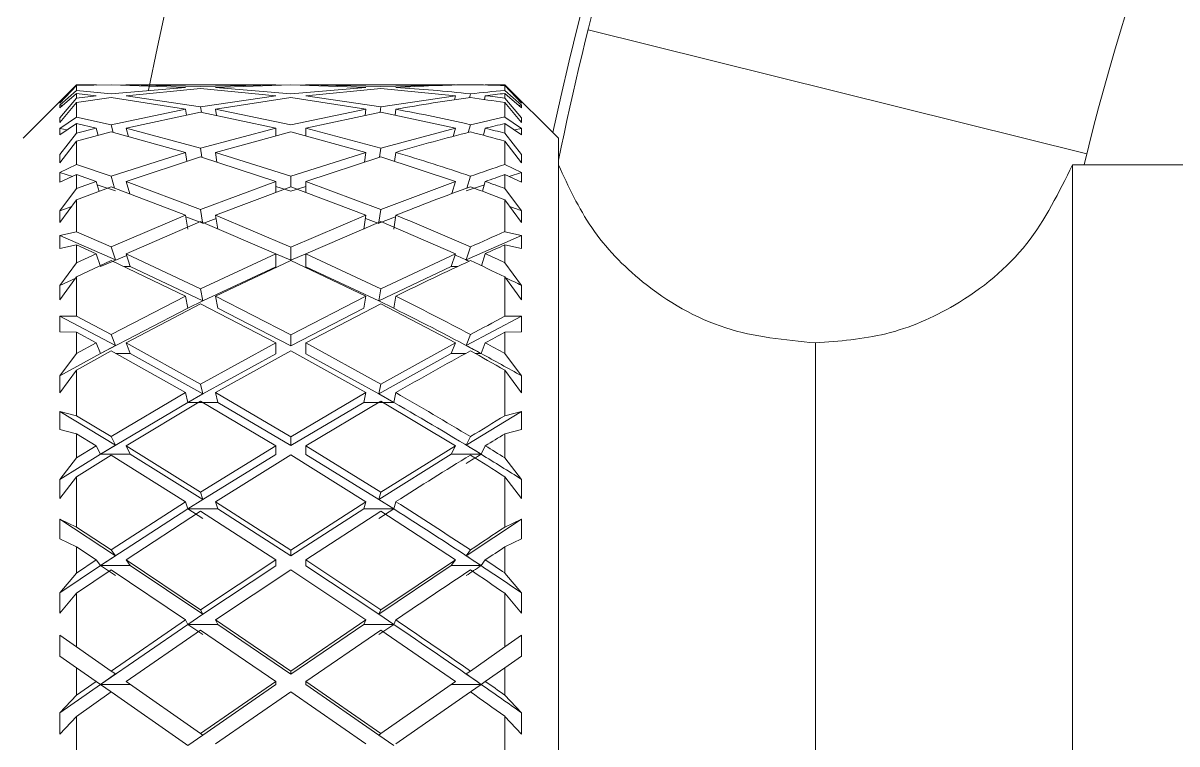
# Model space of a CAD drawing. Header units: millimetres. Extents: x 6 to 425, y 6 to 273.
# Drawn here: x 50.246 to 54.523, y 140.725 to 143.399 of the extents above; entities that cross this region are included whole.
import ezdxf

# ---------------------------------------------------------------- set-up
doc = ezdxf.new("R2010")
doc.units = ezdxf.units.MM

msp = doc.modelspace()

# ---------------------------------------------------------------- linework, layer by layer
at = {"color": 8, "linetype": 'Continuous', "lineweight": 15}
for p, q in [((52.3398, 143.3732), (54.1885, 142.9138)), ((50.6191, 142.4953), (50.6433, 142.4953)), ((51.8555, 142.4953), (51.8327, 142.4953)), ((50.59, 142.1728), (50.6433, 142.1728)), ((51.8856, 142.1728), (51.8327, 142.1728)), ((51.9436, 142.1728), (51.9215, 142.1728))]:
    msp.add_line(p, q, dxfattribs=at)
at = {"color": 7, "linetype": 'Continuous', "lineweight": 15}
for p, q in [((50.4442, 143.17), (50.2458, 142.9715)), ((50.4442, 143.1695), (50.3822, 143.1057)), ((50.4442, 143.1668), (50.3826, 143.1017)), ((50.4442, 143.1488), (50.3826, 143.0943)), ((50.5175, 143.17), (50.4442, 143.17)), ((50.4442, 143.17), (50.4442, 143.1695)), ((50.4442, 143.1695), (50.5169, 143.17)), ((50.4442, 143.1668), (50.5724, 143.1697)), ((50.4442, 143.1488), (50.4442, 143.1668)), ((50.5724, 143.1358), (50.4442, 143.1488)), ((50.5724, 143.1697), (50.5173, 143.1684)), ((50.5724, 143.1697), (50.8484, 143.1598)), ((50.5724, 143.1697), (50.6283, 143.1677)), ((50.5724, 143.1358), (50.8484, 143.1598)), ((51.1832, 143.17), (50.6271, 143.17)), ((50.9039, 143.1629), (50.6277, 143.17)), ((50.6277, 143.1293), (50.9039, 143.1561)), ((50.9039, 143.1629), (51.1826, 143.17)), ((50.9039, 143.1561), (51.1826, 143.1293)), ((51.238, 143.1697), (50.9593, 143.1598)), ((51.238, 143.1357), (50.9593, 143.1598)), ((51.238, 143.1697), (51.1826, 143.1677)), ((51.238, 143.1697), (51.5167, 143.1598)), ((51.238, 143.1697), (51.2934, 143.1677)), ((51.238, 143.1357), (51.5167, 143.1598)), ((51.8489, 143.17), (51.2928, 143.17)), ((51.5721, 143.1629), (51.2934, 143.17)), ((51.2934, 143.1293), (51.5721, 143.1561)), ((51.5721, 143.1629), (51.8482, 143.17)), ((51.5721, 143.1561), (51.8482, 143.1293)), ((51.9591, 143.17), (51.9588, 143.1688)), ((52.0317, 143.17), (51.9591, 143.17)), ((52.2302, 142.9715), (52.0317, 143.17)), ((52.0317, 143.1695), (52.0317, 143.17)), ((52.0938, 143.1057), (52.0317, 143.1695)), ((52.0317, 143.1488), (52.0317, 143.1668)), ((52.0317, 143.1668), (52.0934, 143.1017)), ((52.0934, 143.0943), (52.0317, 143.1488)), ((50.3822, 143.0845), (50.4442, 143.1377)), ((50.4442, 143.1198), (50.3822, 143.0474)), ((50.3826, 143.1017), (50.3822, 143.1057)), ((50.4442, 143.1034), (50.3826, 143.0297)), ((50.4442, 143.1377), (50.4442, 143.1198)), ((50.4442, 143.1377), (50.5169, 143.1293)), ((50.4442, 143.1198), (50.5169, 143.1293)), ((50.4442, 143.1034), (50.5724, 143.1221)), ((50.4442, 143.0501), (50.4442, 143.1034)), ((50.5724, 143.1221), (50.8484, 143.0787)), ((50.9039, 143.0885), (50.6277, 143.1293)), ((50.9039, 143.0885), (51.1826, 143.1293)), ((51.238, 143.1223), (50.9593, 143.0787)), ((51.238, 143.1223), (51.5167, 143.0787)), ((51.5721, 143.0885), (51.2934, 143.1293)), ((51.5721, 143.0885), (51.8482, 143.1293)), ((51.8482, 143.1293), (51.8444, 143.1139)), ((51.9, 143.1217), (51.9036, 143.1358)), ((51.9591, 143.1293), (51.9555, 143.1149)), ((52.0317, 143.1198), (52.0317, 143.1377)), ((52.0317, 143.1377), (52.0938, 143.0845)), ((52.0938, 143.0474), (52.0317, 143.1198)), ((52.0317, 143.0501), (52.0317, 143.1034)), ((52.0317, 143.1034), (52.0934, 143.0297)), ((52.0934, 143.1017), (52.0938, 143.1057)), ((50.3822, 143.0845), (50.3826, 143.0943)), ((50.3826, 143.0943), (50.3925, 143.0934)), ((50.5724, 143.0216), (50.8484, 143.0787)), ((50.6277, 143.0084), (50.9039, 143.0683)), ((50.8484, 143.0787), (50.8513, 143.0569)), ((50.9066, 143.0678), (50.9039, 143.0885)), ((50.9039, 143.0683), (51.1826, 143.0084)), ((51.238, 143.0214), (50.9593, 143.0787)), ((50.9593, 143.0787), (50.9623, 143.0558)), ((51.238, 143.0214), (51.5167, 143.0787)), ((51.2934, 143.0084), (51.5721, 143.0683)), ((51.5167, 143.0787), (51.5137, 143.0558)), ((51.5694, 143.0678), (51.5721, 143.0885)), ((51.5721, 143.0683), (51.8482, 143.0084)), ((51.6275, 143.0787), (51.6247, 143.0569)), ((52.0934, 143.0943), (52.0835, 143.0934)), ((52.0938, 143.0845), (52.0934, 143.0943)), ((50.3826, 143.0297), (50.3822, 143.0474)), ((50.3822, 142.9846), (50.4442, 143.0256)), ((50.4442, 143.0501), (50.3826, 143.0079)), ((50.5724, 143.0216), (50.4442, 143.0501)), ((50.4442, 143.0256), (50.4442, 142.9903)), ((50.4442, 143.0256), (50.5169, 143.0084)), ((50.58, 142.9926), (50.5724, 143.0216)), ((51.896, 142.9928), (51.9036, 143.0216)), ((52.0934, 143.0079), (52.0317, 143.0501)), ((52.0317, 142.9903), (52.0317, 143.0256)), ((52.0317, 143.0256), (52.0938, 142.9846)), ((52.0934, 143.0297), (52.0938, 143.0474)), ((50.3822, 142.9846), (50.3826, 143.0079)), ((50.4442, 142.9903), (50.3822, 142.9115)), ((50.3826, 143.0079), (50.4087, 143.0021)), ((50.4442, 142.9903), (50.5169, 143.0084)), ((50.4442, 142.9607), (50.5724, 142.9947)), ((50.5169, 143.0084), (50.5239, 142.9818)), ((50.5724, 142.9947), (50.8484, 142.919)), ((50.9039, 142.9351), (50.6277, 143.0084)), ((50.6277, 143.0084), (50.636, 142.9772)), ((50.9039, 142.9351), (51.1826, 143.0084)), ((51.238, 142.9949), (50.9593, 142.919)), ((51.1826, 143.0084), (51.1826, 142.9798)), ((51.238, 142.9949), (51.5167, 142.919)), ((51.5721, 142.9351), (51.2934, 143.0084)), ((51.2934, 143.0084), (51.2934, 142.9798)), ((51.5721, 142.9351), (51.8482, 143.0084)), ((51.8482, 143.0084), (51.8403, 142.9784)), ((51.9591, 143.0084), (51.9522, 142.9822)), ((52.0938, 142.9115), (52.0317, 142.9903)), ((52.0934, 143.0079), (52.0672, 143.0021)), ((52.0938, 142.9846), (52.0934, 143.0079)), ((50.4442, 142.9607), (50.3826, 142.8807)), ((50.4442, 142.8737), (50.4442, 142.9607)), ((50.9086, 142.9007), (50.9039, 142.9351)), ((51.5673, 142.9007), (51.5721, 142.9351)), ((52.0317, 142.8737), (52.0317, 142.9607)), ((52.0317, 142.9607), (52.0934, 142.8807)), ((52.2302, 138.0106), (52.2302, 142.9715)), ((50.3826, 142.8807), (50.3822, 142.9115)), ((50.5724, 142.8305), (50.8484, 142.919)), ((50.6277, 142.8111), (50.9039, 142.9023)), ((50.8484, 142.919), (50.8531, 142.8855)), ((50.9039, 142.9023), (51.1826, 142.8111)), ((51.238, 142.8302), (50.9593, 142.919)), ((50.9593, 142.919), (50.9643, 142.8825)), ((51.238, 142.8302), (51.5167, 142.919)), ((51.2934, 142.8111), (51.5721, 142.9023)), ((51.5167, 142.919), (51.5117, 142.8825)), ((51.5721, 142.9023), (51.8482, 142.8111)), ((51.6275, 142.919), (51.6229, 142.8855)), ((52.0934, 142.8807), (52.0938, 142.9115)), ((50.3822, 142.8089), (50.3826, 142.8449)), ((50.4442, 142.8737), (50.3826, 142.8449)), ((50.3826, 142.8449), (50.4287, 142.8295)), ((50.5724, 142.8305), (50.4442, 142.8737)), ((52.0934, 142.8449), (52.0317, 142.8737)), ((52.0934, 142.8449), (52.0473, 142.8295)), ((52.0938, 142.8089), (52.0934, 142.8449)), ((54.6114, 142.8723), (54.1352, 142.8723)), ((54.1352, 142.8723), (54.1352, 138.1098)), ((50.3822, 142.8089), (50.4442, 142.8364)), ((50.4442, 142.8364), (50.4442, 142.7848)), ((50.4442, 142.8364), (50.5169, 142.8111)), ((50.4442, 142.7848), (50.5169, 142.8111)), ((50.5169, 142.8111), (50.5274, 142.7742)), ((50.5851, 142.7863), (50.5724, 142.8305)), ((50.9039, 142.7076), (50.6277, 142.8111)), ((50.6277, 142.8111), (50.641, 142.7649)), ((50.9039, 142.7076), (51.1826, 142.8111)), ((51.1826, 142.8111), (51.1826, 142.7704)), ((51.238, 142.7914), (51.238, 142.8302)), ((51.5721, 142.7076), (51.2934, 142.8111)), ((51.2934, 142.8111), (51.2934, 142.7704)), ((51.5721, 142.7076), (51.8482, 142.8111)), ((51.8482, 142.8111), (51.8353, 142.766)), ((51.891, 142.7866), (51.9036, 142.8305)), ((51.9591, 142.8111), (51.9486, 142.7745)), ((52.0317, 142.7848), (52.0317, 142.8364)), ((52.0317, 142.8364), (52.0938, 142.8089)), ((50.4442, 142.7848), (50.3822, 142.702)), ((50.4442, 142.7429), (50.5724, 142.7911)), ((50.5203, 142.799), (50.5879, 142.7764)), ((50.5724, 142.7911), (50.8484, 142.6855)), ((51.238, 142.7914), (50.9593, 142.6855)), ((51.1826, 142.7929), (51.238, 142.7752)), ((51.238, 142.7752), (51.2934, 142.7929)), ((51.238, 142.7914), (51.5167, 142.6855)), ((51.9556, 142.799), (51.8881, 142.7764)), ((52.0938, 142.702), (52.0317, 142.7848)), ((50.3822, 142.702), (50.4259, 142.7179)), ((50.4442, 142.7429), (50.3826, 142.659)), ((50.4442, 142.6248), (50.4442, 142.7429)), ((52.0317, 142.6248), (52.0317, 142.7429)), ((52.0317, 142.7429), (52.0934, 142.659)), ((50.3826, 142.659), (50.3822, 142.702)), ((50.5724, 142.5683), (50.8484, 142.6855)), ((50.8484, 142.6855), (50.8563, 142.6337)), ((50.8494, 142.6793), (50.9118, 142.6558)), ((50.9112, 142.6598), (50.9039, 142.7076)), ((50.9118, 142.6557), (50.9611, 142.6739)), ((51.238, 142.5679), (50.9593, 142.6855)), ((50.9593, 142.6855), (50.9672, 142.6337)), ((51.238, 142.5679), (51.5167, 142.6855)), ((51.5167, 142.6855), (51.5088, 142.6337)), ((51.5149, 142.6739), (51.5642, 142.6557)), ((51.5642, 142.6558), (51.6266, 142.6793)), ((51.5648, 142.6598), (51.5721, 142.7076)), ((51.6275, 142.6855), (51.6196, 142.6337)), ((52.0934, 142.659), (52.0938, 142.702)), ((50.6277, 142.5432), (50.9039, 142.663)), ((50.9039, 142.663), (51.1826, 142.5432)), ((51.2934, 142.5432), (51.5721, 142.663)), ((51.5721, 142.663), (51.8482, 142.5432)), ((50.3822, 142.5627), (50.3826, 142.6105)), ((50.4442, 142.6248), (50.3826, 142.6105)), ((50.3826, 142.6105), (50.5879, 142.5205)), ((50.5724, 142.5683), (50.4442, 142.6248)), ((52.0934, 142.6105), (51.8881, 142.5205)), ((52.0934, 142.6105), (52.0317, 142.6248)), ((52.0938, 142.5627), (52.0934, 142.6105)), ((50.3822, 142.5627), (50.4442, 142.576)), ((50.4442, 142.576), (50.4442, 142.5096)), ((50.4442, 142.576), (50.5169, 142.5432)), ((50.5879, 142.5205), (50.5724, 142.5683)), ((51.238, 142.5193), (51.238, 142.5679)), ((51.8881, 142.5205), (51.9036, 142.5683)), ((52.0317, 142.5096), (52.0317, 142.576)), ((52.0317, 142.576), (52.0938, 142.5627)), ((50.4442, 142.5096), (50.3822, 142.4253)), ((50.4442, 142.5096), (50.5169, 142.5432)), ((50.4442, 142.4567), (50.5724, 142.5177)), ((50.5169, 142.5432), (50.5324, 142.4953)), ((50.5324, 142.4953), (50.6298, 142.5369)), ((50.5724, 142.5177), (50.8484, 142.3853)), ((50.6277, 142.5432), (50.6433, 142.4953)), ((50.9039, 142.4126), (50.6277, 142.5432)), ((50.9039, 142.4126), (51.1826, 142.5432)), ((51.238, 142.5181), (50.9593, 142.3853)), ((51.1826, 142.5432), (51.1826, 142.4946)), ((51.1826, 142.5427), (51.238, 142.5193)), ((51.238, 142.5193), (51.2934, 142.5427)), ((51.238, 142.5181), (51.5167, 142.3853)), ((51.5721, 142.4126), (51.2934, 142.5432)), ((51.2934, 142.5432), (51.2934, 142.4946)), ((51.5721, 142.4126), (51.8482, 142.5432)), ((51.8482, 142.5432), (51.8327, 142.4953)), ((51.9591, 142.5432), (51.9446, 142.4985)), ((52.0938, 142.4253), (52.0317, 142.5096)), ((50.6433, 142.4953), (50.9118, 142.3679)), ((50.9118, 142.3678), (51.1826, 142.4946)), ((51.2934, 142.4946), (51.5642, 142.3678)), ((51.5642, 142.3679), (51.8327, 142.4953)), ((50.3822, 142.4253), (50.4415, 142.4529)), ((50.3826, 142.3714), (50.3822, 142.4253)), ((50.4442, 142.4567), (50.3826, 142.3714)), ((50.4442, 142.3111), (50.4442, 142.4567)), ((52.0317, 142.3111), (52.0317, 142.4567)), ((52.0317, 142.4567), (52.0934, 142.3714)), ((52.0934, 142.3714), (52.0938, 142.4253)), ((50.5724, 142.243), (50.8484, 142.3853)), ((50.8484, 142.3853), (50.8563, 142.3406)), ((50.9118, 142.3679), (50.9039, 142.4126)), ((50.9593, 142.3853), (50.9672, 142.3406)), ((51.238, 142.2425), (50.9593, 142.3853)), ((51.238, 142.2425), (51.5167, 142.3853)), ((51.5167, 142.3853), (51.5088, 142.3406)), ((51.5642, 142.3679), (51.5721, 142.4126)), ((51.6275, 142.3853), (51.6196, 142.3406)), ((50.5324, 142.1728), (50.8563, 142.3406)), ((50.6277, 142.213), (50.9039, 142.3576)), ((50.8563, 142.3406), (50.9118, 142.3679)), ((50.9039, 142.3576), (51.1826, 142.213)), ((50.9672, 142.3406), (51.238, 142.2017)), ((51.238, 142.2017), (51.5088, 142.3406)), ((51.2934, 142.213), (51.5721, 142.3576)), ((51.6196, 142.3406), (51.5642, 142.3678)), ((51.5721, 142.3576), (51.8482, 142.213)), ((50.3822, 142.2536), (50.3826, 142.3116)), ((50.4442, 142.3111), (50.3826, 142.3116)), ((50.3826, 142.3116), (50.5879, 142.2029)), ((50.5724, 142.243), (50.4442, 142.3111)), ((52.0934, 142.3116), (51.8881, 142.2029)), ((52.0934, 142.3116), (52.0317, 142.3111)), ((52.0938, 142.2536), (52.0934, 142.3116)), ((50.3822, 142.2536), (50.4442, 142.2523)), ((50.4442, 142.2523), (50.4442, 142.1731)), ((50.4442, 142.2523), (50.5169, 142.213)), ((52.0317, 142.2523), (52.0938, 142.2536)), ((52.0317, 142.1731), (52.0317, 142.2523)), ((50.4442, 142.1731), (50.5169, 142.213)), ((50.5169, 142.213), (50.5324, 142.1728)), ((50.5324, 142.1728), (50.5879, 142.2029)), ((50.5879, 142.2029), (50.5724, 142.243)), ((50.6277, 142.213), (50.6433, 142.1728)), ((50.9039, 142.0593), (50.6277, 142.213)), ((50.9039, 142.0593), (51.1826, 142.213)), ((51.1826, 142.213), (51.1826, 142.1722)), ((51.238, 142.2017), (51.238, 142.2425)), ((51.2934, 142.213), (51.2934, 142.1722)), ((51.5721, 142.0593), (51.2934, 142.213)), ((51.5721, 142.0593), (51.8482, 142.213)), ((51.8482, 142.213), (51.8327, 142.1728)), ((51.8881, 142.2029), (51.9036, 142.243)), ((51.9591, 142.213), (51.9436, 142.1728)), ((53.1827, 142.2122), (53.1827, 138.7699)), ((50.4442, 142.1731), (50.3822, 142.0898)), ((50.3822, 142.0898), (50.5324, 142.1728)), ((50.4442, 142.1108), (50.5724, 142.1827)), ((50.5724, 142.1827), (50.8484, 142.0276)), ((50.6433, 142.1728), (50.9118, 142.0231)), ((50.9118, 142.023), (51.1826, 142.1722)), ((51.238, 142.1832), (50.9593, 142.0276)), ((51.238, 142.1832), (51.5167, 142.0276)), ((51.2934, 142.1722), (51.5642, 142.023)), ((51.5642, 142.0231), (51.8327, 142.1728)), ((52.0938, 142.0898), (52.0317, 142.1731)), ((50.3826, 142.0267), (50.3822, 142.0898)), ((50.4442, 142.1108), (50.3826, 142.0267)), ((50.4442, 141.9422), (50.4442, 142.1108)), ((52.0317, 141.9422), (52.0317, 142.1108)), ((52.0317, 142.1108), (52.0934, 142.0267)), ((52.0934, 142.0267), (52.0938, 142.0898)), ((50.9118, 142.0231), (50.9039, 142.0593)), ((51.5642, 142.0231), (51.5721, 142.0593)), ((50.5324, 141.7992), (50.8563, 141.9913)), ((50.5724, 141.8644), (50.8484, 142.0276)), ((50.6277, 141.8305), (50.9039, 141.9956)), ((50.8484, 142.0276), (50.8563, 141.9913)), ((50.8563, 141.9913), (50.9118, 142.023)), ((50.9672, 141.9913), (50.8563, 141.9913)), ((50.9039, 141.9956), (51.1826, 141.8305)), ((50.9593, 142.0276), (50.9672, 141.9913)), ((51.238, 141.8639), (50.9593, 142.0276)), ((50.9672, 141.9913), (51.238, 141.8322)), ((51.238, 141.8639), (51.5167, 142.0276)), ((51.238, 141.8322), (51.5088, 141.9913)), ((51.2934, 141.8305), (51.5721, 141.9956)), ((51.5167, 142.0276), (51.5088, 141.9913)), ((51.6196, 141.9913), (51.5088, 141.9913)), ((51.6196, 141.9913), (51.5642, 142.023)), ((51.5721, 141.9956), (51.8482, 141.8305)), ((51.6275, 142.0276), (51.6196, 141.9913)), ((50.3822, 141.891), (50.3826, 141.9574)), ((50.4442, 141.9422), (50.3826, 141.9574)), ((50.3826, 141.9574), (50.5879, 141.8332)), ((52.0934, 141.9574), (51.8881, 141.8332)), ((52.0934, 141.9574), (52.0317, 141.9422)), ((52.0938, 141.891), (52.0934, 141.9574)), ((50.5724, 141.8644), (50.4442, 141.9422)), ((50.3822, 141.891), (50.4442, 141.875)), ((50.4442, 141.875), (50.4442, 141.7855)), ((50.4442, 141.875), (50.5169, 141.8305)), ((50.5879, 141.8332), (50.5724, 141.8644)), ((51.238, 141.8322), (51.238, 141.8639)), ((51.8881, 141.8332), (51.9036, 141.8644)), ((52.0317, 141.875), (52.0938, 141.891)), ((52.0317, 141.7855), (52.0317, 141.875)), ((50.4442, 141.7855), (50.5169, 141.8305)), ((50.5169, 141.8305), (50.5324, 141.7992)), ((50.5324, 141.7992), (50.5879, 141.8332)), ((50.6277, 141.8305), (50.6433, 141.7992)), ((50.9039, 141.6583), (50.6277, 141.8305)), ((50.9039, 141.6583), (51.1826, 141.8305)), ((51.1826, 141.8305), (51.1826, 141.7988)), ((51.5721, 141.6583), (51.2934, 141.8305)), ((51.2934, 141.8305), (51.2934, 141.7988)), ((51.5721, 141.6583), (51.8482, 141.8305)), ((51.8482, 141.8305), (51.8327, 141.7992)), ((51.9591, 141.8305), (51.9436, 141.7992)), ((50.3822, 141.7058), (50.5324, 141.7992)), ((50.4442, 141.7855), (50.3822, 141.7058)), ((50.4442, 141.7157), (50.5724, 141.7963)), ((50.5324, 141.7992), (50.6433, 141.7992)), ((50.5724, 141.7963), (50.8484, 141.6232)), ((50.6433, 141.7992), (50.9118, 141.6316)), ((50.9118, 141.6315), (51.1826, 141.7988)), ((51.238, 141.7968), (50.9593, 141.6232)), ((51.238, 141.7968), (51.5167, 141.6232)), ((51.2934, 141.7988), (51.5642, 141.6315)), ((51.5642, 141.6316), (51.8327, 141.7992)), ((51.9436, 141.7992), (51.8327, 141.7992)), ((52.0938, 141.7058), (52.0317, 141.7855)), ((50.3826, 141.6353), (50.3822, 141.7058)), ((50.4442, 141.7157), (50.3826, 141.6353)), ((50.4442, 141.5291), (50.4442, 141.7157)), ((52.0317, 141.5291), (52.0317, 141.7157)), ((52.0317, 141.7157), (52.0934, 141.6353)), ((52.0934, 141.6353), (52.0938, 141.7058)), ((50.9118, 141.6316), (50.9039, 141.6583)), ((51.5642, 141.6316), (51.5721, 141.6583)), ((50.5724, 141.4442), (50.8484, 141.6232)), ((50.8484, 141.6232), (50.8563, 141.5965)), ((50.8563, 141.5965), (50.9118, 141.6316)), ((50.9593, 141.6232), (50.9672, 141.5965)), ((51.238, 141.4436), (50.9593, 141.6232)), ((51.238, 141.4436), (51.5167, 141.6232)), ((51.5167, 141.6232), (51.5088, 141.5965)), ((51.6196, 141.5965), (51.5642, 141.6316)), ((51.6275, 141.6232), (51.6196, 141.5965)), ((50.5324, 141.3859), (50.8563, 141.5965)), ((50.6277, 141.4073), (50.9039, 141.5878)), ((50.9118, 141.5612), (50.8563, 141.5965)), ((50.9672, 141.5965), (50.8563, 141.5965)), ((50.9039, 141.5878), (51.1826, 141.4073)), ((50.9672, 141.5965), (51.238, 141.4219)), ((51.238, 141.4219), (51.5088, 141.5965)), ((51.2934, 141.4073), (51.5721, 141.5878)), ((51.6196, 141.5965), (51.5088, 141.5965)), ((51.5642, 141.5611), (51.6196, 141.5965)), ((51.5721, 141.5878), (51.8482, 141.4073)), ((50.3822, 141.4858), (50.3826, 141.5587)), ((50.4442, 141.5291), (50.3826, 141.5587)), ((50.3826, 141.5587), (50.5879, 141.4228)), ((50.5724, 141.4442), (50.4442, 141.5291)), ((52.0934, 141.5587), (51.8881, 141.4228)), ((52.0934, 141.5587), (52.0317, 141.5291)), ((52.0938, 141.4858), (52.0934, 141.5587)), ((50.3822, 141.4858), (50.4442, 141.4556)), ((52.0317, 141.4556), (52.0938, 141.4858)), ((50.4442, 141.4556), (50.4442, 141.3586)), ((50.4442, 141.4556), (50.5169, 141.4073)), ((50.5879, 141.4228), (50.5724, 141.4442)), ((51.238, 141.4219), (51.238, 141.4436)), ((51.8881, 141.4228), (51.9036, 141.4442)), ((52.0317, 141.3586), (52.0317, 141.4556)), ((50.4442, 141.3586), (50.5169, 141.4073)), ((50.5169, 141.4073), (50.5324, 141.3859)), ((50.5324, 141.3859), (50.5879, 141.4228)), ((50.9039, 141.2219), (50.6277, 141.4073)), ((50.6277, 141.4073), (50.6433, 141.3859)), ((50.9039, 141.2219), (51.1826, 141.4073)), ((51.1826, 141.4073), (51.1826, 141.3856)), ((51.5721, 141.2219), (51.2934, 141.4073)), ((51.2934, 141.4073), (51.2934, 141.3856)), ((51.5721, 141.2219), (51.8482, 141.4073)), ((51.8482, 141.4073), (51.8327, 141.3859)), ((51.9591, 141.4073), (51.9436, 141.3859)), ((50.3822, 141.2848), (50.5324, 141.3859)), ((50.4442, 141.3586), (50.3822, 141.2848)), ((50.4442, 141.2833), (50.5724, 141.3702)), ((50.5324, 141.3859), (50.6433, 141.3859)), ((50.5324, 141.3859), (50.5879, 141.3489)), ((50.5724, 141.3702), (50.8484, 141.1844)), ((50.6433, 141.3859), (50.9118, 141.2055)), ((50.9118, 141.2055), (51.1826, 141.3856)), ((51.238, 141.3708), (50.9593, 141.1844)), ((51.238, 141.3708), (51.5167, 141.1844)), ((51.2934, 141.3856), (51.5642, 141.2055)), ((51.5642, 141.2055), (51.8327, 141.3859)), ((51.9436, 141.3859), (51.8327, 141.3859)), ((52.0938, 141.2848), (52.0317, 141.3586)), ((50.3826, 141.2092), (50.3822, 141.2848)), ((50.4442, 141.2833), (50.3826, 141.2092)), ((50.4442, 141.0845), (50.4442, 141.2833)), ((52.0317, 141.0845), (52.0317, 141.2833)), ((52.0317, 141.2833), (52.0934, 141.2092)), ((52.0934, 141.2092), (52.0938, 141.2848)), ((50.9118, 141.2055), (50.9039, 141.2219)), ((51.5642, 141.2055), (51.5721, 141.2219)), ((50.5724, 140.9949), (50.8484, 141.1844)), ((50.8484, 141.1844), (50.8563, 141.168)), ((50.8563, 141.168), (50.9118, 141.2055)), ((51.238, 140.9943), (50.9593, 141.1844)), ((50.9593, 141.1844), (50.9672, 141.168)), ((51.238, 140.9943), (51.5167, 141.1844)), ((51.5167, 141.1844), (51.5088, 141.168)), ((51.6196, 141.168), (51.5642, 141.2055)), ((51.6275, 141.1844), (51.6196, 141.168)), ((50.5324, 140.9454), (50.8563, 141.168)), ((50.6277, 140.9562), (50.9039, 141.1468)), ((50.9118, 141.1304), (50.8563, 141.168)), ((50.9672, 141.168), (50.8563, 141.168)), ((50.9039, 141.1468), (51.1826, 140.9562)), ((50.9672, 141.168), (51.238, 140.9833)), ((51.238, 140.9833), (51.5088, 141.168)), ((51.2934, 140.9562), (51.5721, 141.1468)), ((51.6196, 141.168), (51.5088, 141.168)), ((51.5642, 141.1304), (51.6196, 141.168)), ((51.5721, 141.1468), (51.8482, 140.9562)), ((50.3822, 141.0504), (50.3826, 141.1275)), ((50.4442, 141.0845), (50.3826, 141.1275)), ((52.0934, 141.1275), (52.0317, 141.0845)), ((52.0938, 141.0504), (52.0934, 141.1275)), ((50.3822, 141.0504), (50.4442, 141.007)), ((50.5724, 140.9949), (50.4442, 141.0845)), ((52.0317, 141.0845), (51.9036, 140.9949)), ((52.0317, 141.007), (52.0938, 141.0504)), ((50.4442, 141.007), (50.4442, 140.9053)), ((50.4442, 141.007), (50.5169, 140.9562)), ((52.0317, 141.007), (51.9591, 140.9562)), ((52.0317, 140.9053), (52.0317, 141.007)), ((50.5324, 140.9454), (50.5879, 140.9841)), ((50.5879, 140.9841), (50.5724, 140.9949)), ((51.238, 140.9833), (51.238, 140.9943)), ((51.8881, 140.9841), (51.9036, 140.9949)), ((50.3822, 140.8398), (50.5324, 140.9454)), ((50.4442, 140.9053), (50.5169, 140.9562)), ((50.5169, 140.9562), (50.5324, 140.9454)), ((50.5324, 140.9454), (50.6433, 140.9454)), ((50.5324, 140.9454), (50.5879, 140.9066)), ((50.9039, 140.7632), (50.6277, 140.9562)), ((50.9039, 140.7632), (51.1826, 140.9562)), ((50.9118, 140.7577), (51.1826, 140.9452)), ((51.1826, 140.9562), (51.1826, 140.9452)), ((51.2934, 140.9562), (51.2934, 140.9452)), ((51.5721, 140.7632), (51.2934, 140.9562)), ((51.2934, 140.9452), (51.5642, 140.7577)), ((51.5721, 140.7632), (51.8482, 140.9562)), ((51.9436, 140.9454), (51.8327, 140.9454)), ((51.8881, 140.9066), (51.9436, 140.9454)), ((51.9591, 140.9562), (51.9436, 140.9454)), ((50.4442, 140.9053), (50.3822, 140.8398)), ((50.4442, 140.8269), (50.5724, 140.9175)), ((50.5724, 140.9175), (50.8484, 140.7245)), ((51.238, 140.918), (50.9593, 140.7245)), ((51.238, 140.918), (51.5167, 140.7245)), ((51.6275, 140.7245), (51.9036, 140.9175)), ((52.0938, 140.8398), (52.0317, 140.9053)), ((50.3826, 140.7612), (50.3822, 140.8398)), ((52.0934, 140.7612), (52.0938, 140.8398)), ((50.4442, 140.8269), (50.3826, 140.7612)), ((50.4442, 140.6218), (50.4442, 140.8269)), ((52.0317, 140.6218), (52.0317, 140.8269)), ((52.0317, 140.8269), (52.0934, 140.7612)), ((50.8563, 140.719), (50.9118, 140.7577)), ((50.9118, 140.7577), (50.9039, 140.7632)), ((51.5642, 140.7577), (51.5721, 140.7632)), ((51.6196, 140.719), (51.5642, 140.7577)), ((50.8484, 140.7245), (50.8563, 140.719))]:
    msp.add_line(p, q, dxfattribs=at)
for radius, start, end in [(13.4938, 124.56032, 168.63867), (11.9525, 153, 168.4245), (10.0475, 153, 166.2905)]:
    msp.add_arc((63.9396, 140.4911), radius, start, end, dxfattribs=at)
at = {"color": 8, "linetype": 'Continuous', "lineweight": 15}
msp.add_arc((63.9396, 140.4911), 11.9938, 126.73034, 167.96341, dxfattribs=at)
at = {"color": 7, "linetype": 'Continuous', "lineweight": 15}
for centre, major_axis, ratio, start_param, end_param in [((51.2934, 140.4911), (3.7906, 0.8534), 0.669893, 1.261254, 1.333837), ((51.2934, 140.4911), (3.8335, 0), 0.698811, 1.410946, 1.48353), ((51.1826, 140.4911), (3.7906, 0.8534), 0.669893, 1.197737, 1.231888), ((51.1826, 140.4911), (3.7304, 1.4714), 0.600094, 1.115004, 1.149156), ((51.2934, 140.4911), (3.7906, 0.8534), 0.669893, 1.227297, 1.246571), ((51.2934, 140.4911), (3.7304, 1.4714), 0.600094, 1.178521, 1.251105), ((51.1826, 140.4911), (3.8335, 0), 0.698811, 1.347429, 1.381581), ((51.2934, 140.4911), (3.7304, 1.4714), 0.600094, 1.144564, 1.163838), ((51.2934, 140.4911), (3.8335, 0), 0.698811, 1.376989, 1.396263), ((51.2934, 140.4911), (3.7906, -0.8534), 0.669893, 1.560638, 1.633222), ((51.1826, 140.4911), (3.7095, 1.8815), 0.514082, 1.092363, 1.126515), ((51.2934, 140.4911), (3.7095, 1.8815), 0.514083, 1.121923, 1.141197), ((51.2934, 140.4911), (3.7095, 1.8815), 0.514082, 1.15588, 1.228464), ((51.1826, 140.4911), (3.7906, -0.8534), 0.669893, 1.497122, 1.531273), ((51.2934, 140.4911), (3.7906, -0.8534), 0.669893, 1.526681, 1.545956), ((51.2934, 140.4911), (3.7304, -1.4714), 0.600094, 1.643371, 1.715955), ((51.1826, 140.4911), (3.7219, 2.1634), 0.424487, 1.105518, 1.13967), ((51.2934, 140.4911), (3.7219, 2.1634), 0.424487, 1.135078, 1.154352), ((51.2934, 140.4911), (3.7304, -1.4714), 0.600094, 1.609414, 1.628689), ((51.2934, 140.4911), (3.7219, 2.1634), 0.424487, 1.169035, 1.241619), ((51.1826, 140.4911), (3.7304, -1.4714), 0.600094, 1.579854, 1.614006), ((51.2934, 140.4314), (3.7304, -1.4714), 0.600094, 1.592887, 1.604508), ((51.2934, 140.4911), (3.7095, -1.8815), 0.514082, 1.666012, 1.738596), ((51.1826, 140.4911), (3.7504, 2.3643), 0.335846, 1.138785, 1.172936), ((51.2934, 140.4911), (3.7504, 2.3643), 0.335846, 1.168344, 1.187619), ((51.2934, 140.4911), (3.7504, 2.3643), 0.335846, 1.202301, 1.274885), ((51.2934, 140.4361), (3.7095, -1.8815), 0.514082, 1.667298, 1.68103), ((51.1826, 140.4911), (3.7095, -1.8815), 0.514082, 1.602496, 1.636647), ((51.2934, 140.4911), (3.7095, -1.8815), 0.514082, 1.632055, 1.65133), ((51.2934, 140.4361), (3.7095, -1.8815), 0.514082, 1.615528, 1.63129), ((51.2934, 140.4911), (3.7219, -2.1634), 0.424487, 1.652857, 1.725441), ((51.2934, 140.4424), (3.7219, -2.1634), 0.424487, 1.642291, 1.727507), ((51.1826, 140.4911), (3.7822, 2.5074), 0.24936, 1.183598, 1.217749), ((51.2934, 140.4911), (3.7822, 2.5074), 0.24936, 1.213158, 1.232432), ((51.2623, 140.4593), (3.7219, -2.1634), 0.424487, 1.634058, 1.64874), ((51.2934, 140.4911), (3.7219, -2.1634), 0.424487, 1.6189, 1.638174), ((51.2934, 140.4911), (3.7822, 2.5074), 0.24936, 1.247114, 1.319698), ((51.1826, 140.4911), (3.7219, -2.1634), 0.424487, 1.58934, 1.623492), ((51.2934, 140.4424), (3.7219, -2.1634), 0.424487, 1.602373, 1.642291), ((51.2934, 140.4502), (3.7504, -2.3643), 0.335846, 1.609024, 1.69424), ((51.2934, 140.4911), (3.7504, -2.3643), 0.335846, 1.619591, 1.692174), ((51.1826, 140.4911), (3.8094, 2.6042), 0.164957, 1.235136, 1.269288), ((51.2934, 140.4911), (3.8094, 2.6042), 0.164957, 1.264696, 1.28397), ((51.2623, 140.4693), (3.7504, -2.3643), 0.335846, 1.600792, 1.615474), ((51.2934, 140.4911), (3.7504, -2.3643), 0.335846, 1.585634, 1.604908), ((51.2934, 140.4911), (3.8094, 2.6042), 0.164957, 1.298653, 1.371237), ((51.2623, 140.4502), (3.8094, 2.6042), 0.164957, 1.279854, 1.294536), ((51.1826, 140.4911), (3.7504, -2.3643), 0.335846, 1.556074, 1.590225), ((51.2934, 140.4502), (3.7504, -2.3643), 0.335846, 1.569107, 1.609024), ((51.2934, 140.4911), (3.7822, -2.5074), 0.24936, 1.574777, 1.647361), ((51.2934, 140.4593), (3.7822, -2.5074), 0.24936, 1.564211, 1.649427), ((51.1826, 140.4911), (3.8273, 2.6604), 0.082081, 1.290435, 1.324586), ((51.2934, 140.4911), (3.8273, 2.6604), 0.082081, 1.319995, 1.339269), ((51.2623, 140.48), (3.7822, -2.5074), 0.24936, 1.555979, 1.570661), ((51.2934, 140.4911), (3.7822, -2.5074), 0.24936, 1.540821, 1.560095), ((51.2934, 140.4911), (3.8273, 2.6604), 0.082081, 1.353951, 1.426535), ((51.2623, 140.4593), (3.8273, 2.6604), 0.082081, 1.335153, 1.349835), ((51.1826, 140.4911), (3.7822, -2.5074), 0.24936, 1.511261, 1.545412), ((51.2934, 140.4593), (3.7822, -2.5074), 0.24936, 1.524294, 1.564211), ((51.2934, 140.4911), (3.8094, -2.6042), 0.164957, 1.523239, 1.595823), ((51.2934, 140.4693), (3.8094, -2.6042), 0.164957, 1.512673, 1.597889), ((51.2623, 140.4911), (3.8094, -2.6042), 0.164957, 1.504441, 1.519123), ((51.2934, 140.4693), (3.8094, -2.6042), 0.164957, 1.472755, 1.512673), ((51.2934, 140.4911), (3.8094, -2.6042), 0.164957, 1.489282, 1.508557), ((51.1826, 140.4911), (3.8094, -2.6042), 0.164957, 1.459723, 1.493874)]:
    msp.add_ellipse(centre, major_axis=major_axis, ratio=ratio, start_param=start_param, end_param=end_param, dxfattribs=at)
for points in [[(53.1827, 142.2122), (53.0698, 142.2231), (52.8388, 142.2454), (52.553, 142.4119), (52.3433, 142.6283), (52.2673, 142.7922), (52.2302, 142.8723)], [(54.1352, 142.8723), (54.0853, 142.7705), (53.9834, 142.562), (53.7271, 142.3529), (53.4509, 142.2324), (53.2707, 142.2189), (53.1827, 142.2122)]]:
    msp.add_open_spline(points, degree=3, knots=[0, 0, 0, 0, 0.27426, 0.56141, 0.785739, 1, 1, 1, 1], dxfattribs=at)

doc.saveas('drawing.dxf')
